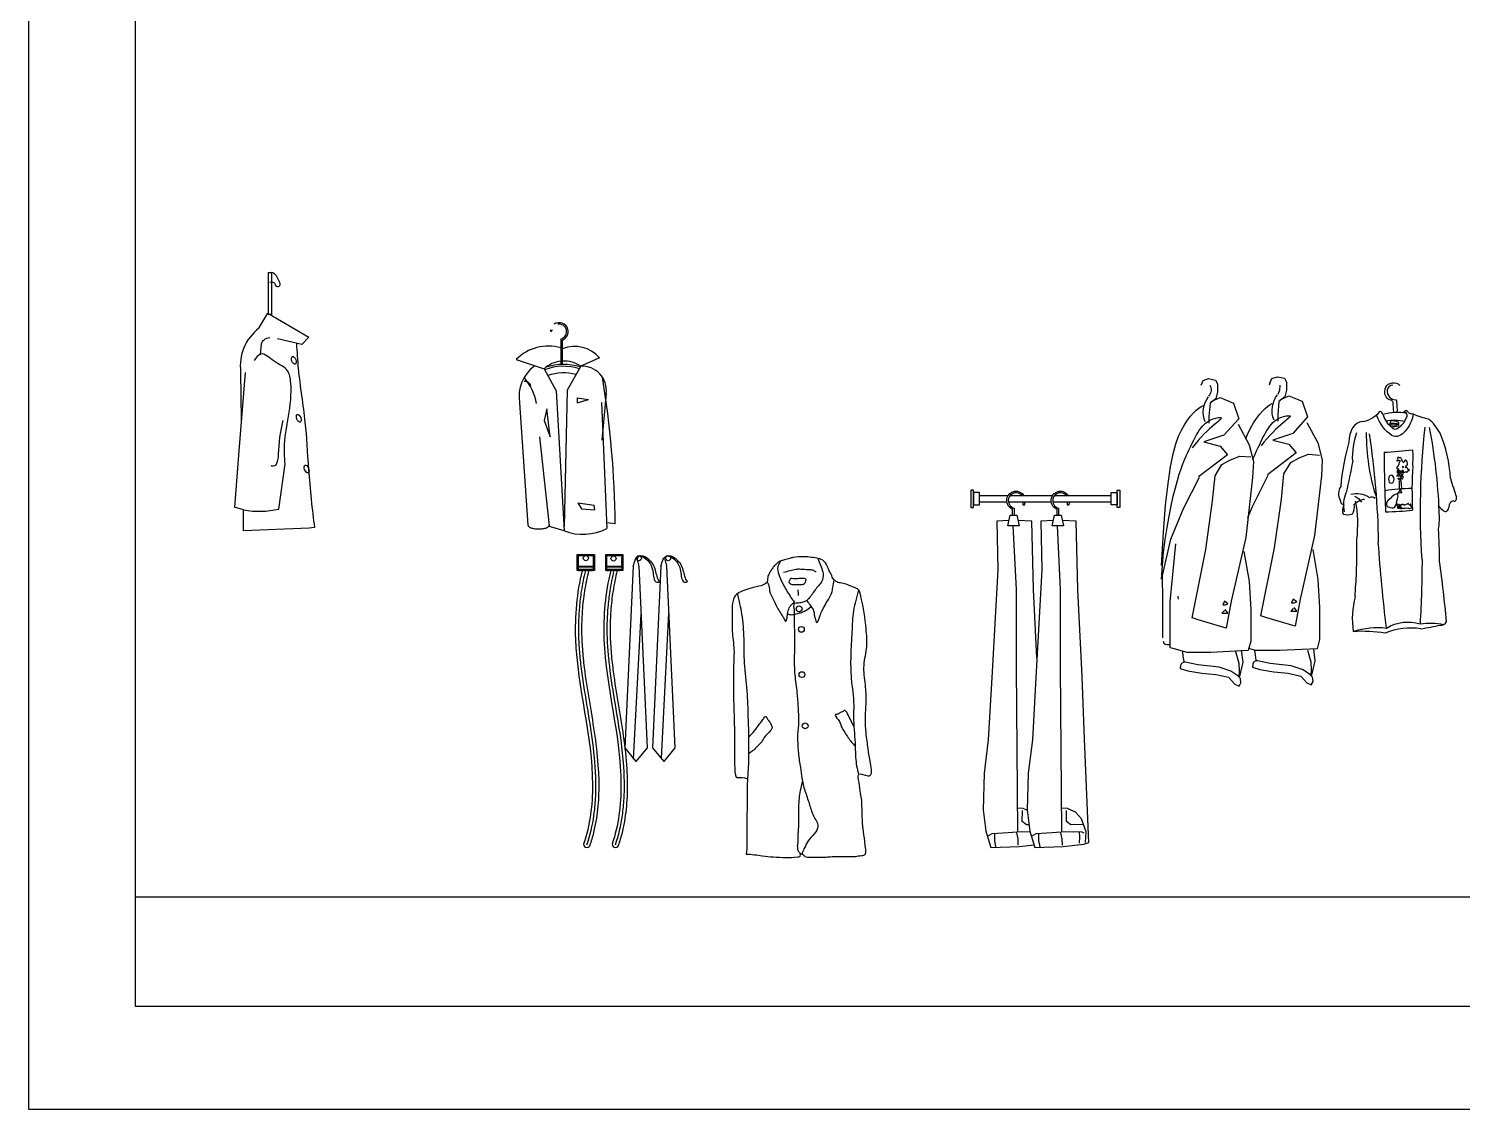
# Model space of a CAD drawing. Header units: inches. Extents: x 8.4 to 50.9, y 14.4 to 39.2.
# Drawn here: x 29.872 to 34.401, y 14.425 to 17.839 of the extents above; entities that cross this region are included whole.
import ezdxf

# ---------------------------------------------------------------- set-up
doc = ezdxf.new("R2010")
doc.units = ezdxf.units.IN
doc.header["$MEASUREMENT"] = 0
for name, color, linetype in [('02', 2, 'Continuous'), ('1', 1, 'Continuous'), ('8', 8, 'Continuous'), ('kadrbm', 4, 'Continuous')]:
    doc.layers.add(name, color=color, linetype=linetype)
pattern_1 = [(45, (-25.9784273, 40.6679422), (-0.000707106781, 0.000707106781), [])]

# ---------------------------------------------------------------- blocks, each defined once
blk = doc.blocks.new('kadrbm')
at = {"layer": 'kadrbm', "color": 4}
blk.add_lwpolyline([(0, 0), (0, 24.7972), (21, 24.7972), (21, 0), (0, 0)], close=True, dxfattribs=at)
blk.add_lwpolyline([(20.6631, 0.3257), (20.6631, 24.4603), (0.3369, 24.4603), (0.3369, 0.3257), (20.6631, 0.3257)], dxfattribs=at)

msp = doc.modelspace()

# ---------------------------------------------------------------- hatches: boundary and pattern name
at = {"layer": '8'}
h = msp.add_hatch(dxfattribs=at)
h.set_pattern_fill('_USER', color=256, scale=0.001, angle=45, style=0, pattern_type=0)
h.set_pattern_definition(pattern_1)
h.paths.add_polyline_path([(31.6592, 16.1779), (31.6045, 16.1779), (31.6045, 16.1266), (31.6592, 16.1266)])
h.paths.add_polyline_path([(31.6552, 16.1306), (31.6085, 16.1306), (31.6085, 16.1739), (31.6552, 16.1739)], flags=16)
h = msp.add_hatch(dxfattribs=at)
h.set_pattern_fill('_USER', color=256, scale=0.001, angle=45, style=0, pattern_type=0)
h.set_pattern_definition([(45, (-25.8884011, 40.6679422), (-0.000707106781, 0.000707106781), [])])
h.paths.add_polyline_path([(31.7492, 16.1779), (31.6945, 16.1779), (31.6945, 16.1266), (31.7492, 16.1266)])
h.paths.add_polyline_path([(31.7452, 16.1306), (31.6985, 16.1306), (31.6985, 16.1739), (31.7452, 16.1739)], flags=16)
h = msp.add_hatch(dxfattribs=at)
h.set_pattern_fill('_USER', color=256, scale=0.001, angle=45, style=0, pattern_type=0)
h.set_pattern_definition(pattern_1)
h.paths.add_polyline_path([(31.6552, 16.1383), (31.6552, 16.1403), (31.6085, 16.1403), (31.6085, 16.1383)])
h = msp.add_hatch(dxfattribs=at)
h.set_pattern_fill('_USER', color=256, scale=0.001, angle=45, style=0, pattern_type=0)
h.set_pattern_definition(pattern_1)
h.paths.add_polyline_path([(31.7452, 16.1383), (31.7452, 16.1403), (31.6985, 16.1403), (31.6985, 16.1383)])

# ---------------------------------------------------------------- linework, layer by layer
at = {"layer": '02'}
for p, q in [((30.599, 16.8921), (30.6272, 16.9401)), ((30.6272, 16.9401), (30.7572, 16.8639)), ((30.7346, 16.8413), (30.6583, 16.8583)), ((30.7572, 16.8639), (30.7346, 16.8413)), ((31.5532, 16.8583), (31.5532, 16.7779)), ((31.558, 16.778), (31.558, 16.8549)), ((30.6046, 16.8081), (30.607, 16.843)), ((31.4115, 16.7936), (31.5002, 16.764)), ((31.5002, 16.764), (31.5377, 16.6943)), ((31.6156, 16.7721), (31.5727, 16.697)), ((31.6747, 16.7989), (31.6156, 16.7721)), ((30.5561, 16.7527), (30.536, 16.5045)), ((30.544, 16.6032), (30.5415, 16.7539)), ((33.5753, 16.7128), (33.5819, 16.7272)), ((33.5819, 16.7272), (33.5993, 16.7332)), ((33.5993, 16.7332), (33.6212, 16.7284)), ((33.6212, 16.7284), (33.6277, 16.7164)), ((33.6277, 16.7164), (33.6277, 16.6912)), ((33.7929, 16.7187), (33.7909, 16.7128)), ((33.7929, 16.7187), (33.7994, 16.7331)), ((33.7994, 16.7331), (33.8169, 16.7391)), ((33.8169, 16.7391), (33.8387, 16.7343)), ((33.8249, 16.7106), (33.8249, 16.7128)), ((33.8387, 16.7343), (33.8453, 16.7223)), ((33.8453, 16.7223), (33.8453, 16.6971)), ((31.5377, 16.6943), (31.5639, 16.2521)), ((31.5727, 16.697), (31.5639, 16.2655)), ((31.6049, 16.6728), (31.6049, 16.6567)), ((31.6049, 16.6728), (31.6398, 16.6674)), ((31.6049, 16.6567), (31.6398, 16.6674)), ((31.6962, 16.6862), (31.6828, 16.5389)), ((33.6223, 16.6696), (33.6037, 16.6552)), ((33.6077, 16.6604), (33.6353, 16.6733)), ((33.6277, 16.6912), (33.6223, 16.6696)), ((33.6353, 16.6733), (33.6777, 16.6558)), ((33.8189, 16.6841), (33.8237, 16.6973)), ((33.8398, 16.6755), (33.8213, 16.6611)), ((33.8237, 16.6973), (33.8249, 16.7106)), ((33.8252, 16.6663), (33.8529, 16.6792)), ((33.8453, 16.6971), (33.8398, 16.6755)), ((33.8529, 16.6792), (33.8952, 16.6617)), ((31.4223, 16.6567), (31.4486, 16.2697)), ((31.5082, 16.6379), (31.5002, 16.6003)), ((31.519, 16.5494), (31.5082, 16.6379)), ((31.6812, 16.6576), (31.6982, 16.2601)), ((33.6037, 16.6552), (33.6004, 16.6132)), ((33.6777, 16.6558), (33.6942, 16.6063)), ((33.7598, 16.62), (33.769, 16.6305)), ((33.769, 16.6305), (33.7779, 16.6391)), ((33.7779, 16.6391), (33.7861, 16.6459)), ((33.7861, 16.6459), (33.7936, 16.6511)), ((33.7936, 16.6511), (33.8001, 16.6546)), ((33.8213, 16.6611), (33.818, 16.6191)), ((33.8952, 16.6617), (33.9117, 16.6122)), ((31.5002, 16.6003), (31.519, 16.5494)), ((33.6004, 16.6132), (33.6004, 16.5928)), ((33.6942, 16.6063), (33.6475, 16.5541)), ((33.6921, 16.589), (33.727, 16.524)), ((33.722, 16.5571), (33.7312, 16.5764)), ((33.7312, 16.5764), (33.7407, 16.5931)), ((33.7407, 16.5931), (33.7503, 16.6076)), ((33.7503, 16.6076), (33.7598, 16.62)), ((33.7835, 16.5696), (33.7881, 16.5768)), ((33.7881, 16.5768), (33.7927, 16.5833)), ((33.7927, 16.5833), (33.7975, 16.589)), ((33.7975, 16.589), (33.8022, 16.594)), ((33.8022, 16.594), (33.807, 16.5983)), ((33.807, 16.5983), (33.8118, 16.602)), ((33.8194, 16.5799), (33.8109, 16.5719)), ((33.8118, 16.602), (33.8166, 16.6051)), ((33.8166, 16.6051), (33.8214, 16.6077)), ((33.818, 16.6191), (33.818, 16.5987)), ((33.8273, 16.587), (33.8194, 16.5799)), ((33.8214, 16.6077), (33.8261, 16.6099)), ((33.8261, 16.6099), (33.8308, 16.6117)), ((33.8344, 16.5931), (33.8273, 16.587)), ((33.8308, 16.6117), (33.8354, 16.6132)), ((33.8405, 16.5983), (33.8344, 16.5931)), ((33.8354, 16.6132), (33.8398, 16.6143)), ((33.8398, 16.6143), (33.8439, 16.6152)), ((33.8456, 16.6027), (33.8405, 16.5983)), ((33.8439, 16.6152), (33.8476, 16.6158)), ((33.8498, 16.6062), (33.8456, 16.6027)), ((33.8476, 16.6158), (33.8509, 16.616)), ((33.853, 16.6091), (33.8498, 16.6062)), ((33.8509, 16.616), (33.8536, 16.616)), ((33.8554, 16.6113), (33.853, 16.6091)), ((33.8536, 16.616), (33.8556, 16.6157)), ((33.8567, 16.613), (33.8554, 16.6113)), ((33.8556, 16.6157), (33.8568, 16.6151)), ((33.8572, 16.6142), (33.8567, 16.613)), ((33.8568, 16.6151), (33.8572, 16.6142)), ((33.9117, 16.6122), (33.8651, 16.56)), ((33.9097, 16.5949), (33.9446, 16.5299)), ((31.5172, 16.2686), (31.4867, 16.5494)), ((33.6475, 16.5541), (33.5845, 16.5329)), ((33.5845, 16.5329), (33.6352, 16.5198)), ((33.7168, 16.543), (33.722, 16.5571)), ((33.7605, 16.5255), (33.7652, 16.5351)), ((33.7739, 16.5321), (33.7647, 16.5204)), ((33.7652, 16.5351), (33.7698, 16.5445)), ((33.7698, 16.5445), (33.7744, 16.5534)), ((33.7832, 16.5432), (33.7739, 16.5321)), ((33.7744, 16.5534), (33.7789, 16.5618)), ((33.7789, 16.5618), (33.7835, 16.5696)), ((33.7926, 16.5535), (33.7832, 16.5432)), ((33.8019, 16.5631), (33.7926, 16.5535)), ((33.8109, 16.5719), (33.8019, 16.5631)), ((33.8651, 16.56), (33.802, 16.5388)), ((33.802, 16.5388), (33.8527, 16.5257)), ((30.536, 16.5045), (30.5222, 16.3273)), ((33.6584, 16.4923), (33.5672, 16.4229)), ((33.6352, 16.5198), (33.6584, 16.4923)), ((33.6679, 16.4767), (33.6975, 16.4885)), ((33.6975, 16.4885), (33.7324, 16.4856)), ((33.727, 16.524), (33.7405, 16.4708)), ((33.7408, 16.4828), (33.7459, 16.4946)), ((33.7459, 16.4946), (33.7509, 16.5054)), ((33.7509, 16.5054), (33.7557, 16.5156)), ((33.7557, 16.5156), (33.7605, 16.5255)), ((33.8759, 16.4982), (33.7847, 16.4288)), ((33.8527, 16.5257), (33.8759, 16.4982)), ((33.8855, 16.4826), (33.915, 16.4944)), ((33.915, 16.4944), (33.9499, 16.4915)), ((33.9446, 16.5299), (33.958, 16.4767)), ((30.6618, 16.321), (30.6819, 16.4641)), ((33.6196, 16.4265), (33.6411, 16.4619)), ((33.6411, 16.4619), (33.6679, 16.4767)), ((33.7405, 16.4708), (33.7378, 16.4206)), ((33.7387, 16.4777), (33.7408, 16.4828)), ((33.8371, 16.4324), (33.8586, 16.4678)), ((33.8586, 16.4678), (33.8855, 16.4826)), ((33.958, 16.4767), (33.9553, 16.4265)), ((33.5202, 16.3231), (33.5703, 16.4218)), ((33.6115, 16.3467), (33.6196, 16.4265)), ((33.7378, 16.4206), (33.7163, 16.2315)), ((33.7378, 16.329), (33.7878, 16.4277)), ((33.8291, 16.3526), (33.8371, 16.4324)), ((33.9553, 16.4265), (33.9338, 16.2374)), ((33.8076, 16.199), (33.8291, 16.3526)), ((30.5508, 16.3186), (30.5222, 16.3273)), ((30.5508, 16.2521), (30.5508, 16.3186)), ((31.6069, 16.3412), (31.6177, 16.3218)), ((31.6069, 16.3412), (31.6579, 16.3331)), ((31.6177, 16.3218), (31.6606, 16.3191)), ((31.6606, 16.3191), (31.6579, 16.3331)), ((33.4799, 16.2256), (33.5202, 16.3231)), ((33.5901, 16.1931), (33.6115, 16.3467)), ((33.7234, 16.2943), (33.7378, 16.329)), ((30.7581, 16.2605), (30.5508, 16.2521)), ((30.7748, 16.2629), (30.7581, 16.2605)), ((31.5639, 16.2521), (31.5131, 16.2671)), ((31.7248, 16.2742), (31.6982, 16.2779)), ((33.453, 16.1108), (33.4799, 16.2256)), ((33.7163, 16.2315), (33.6706, 16.0306)), ((33.9338, 16.2374), (33.8882, 16.0365)), ((31.6045, 16.1779), (31.6592, 16.1779)), ((31.6045, 16.1266), (31.6045, 16.1779)), ((31.6085, 16.1739), (31.6552, 16.1739)), ((31.6085, 16.1306), (31.6085, 16.1739)), ((31.6552, 16.1739), (31.6552, 16.1306)), ((31.6592, 16.1779), (31.6592, 16.1266)), ((31.6945, 16.1779), (31.7492, 16.1779)), ((31.6945, 16.1266), (31.6945, 16.1779)), ((31.6985, 16.1739), (31.7452, 16.1739)), ((31.6985, 16.1306), (31.6985, 16.1739)), ((31.7452, 16.1739), (31.7452, 16.1306)), ((31.7492, 16.1779), (31.7492, 16.1266)), ((33.4773, 16.0277), (33.4961, 16.2108)), ((33.5471, 15.9774), (33.5901, 16.1931)), ((33.7109, 16.1872), (33.727, 16.0927)), ((33.7646, 15.9833), (33.8076, 16.199)), ((33.9285, 16.1931), (33.9446, 16.0986)), ((31.6592, 16.1266), (31.6045, 16.1266)), ((31.6085, 16.1403), (31.6552, 16.1403)), ((31.6085, 16.1383), (31.6552, 16.1383)), ((31.6552, 16.1306), (31.6085, 16.1306)), ((31.7492, 16.1266), (31.6945, 16.1266)), ((31.6985, 16.1403), (31.7452, 16.1403)), ((31.6985, 16.1383), (31.7452, 16.1383)), ((31.7452, 16.1306), (31.6985, 16.1306)), ((31.7814, 16.1402), (31.7549, 15.5673)), ((31.7991, 16.1402), (31.8256, 15.5673)), ((31.8691, 16.1402), (31.8426, 15.5673)), ((31.8867, 16.1402), (31.9132, 15.5673)), ((33.4546, 16.0324), (33.453, 16.1108)), ((33.727, 16.0927), (33.7324, 16.004)), ((33.9446, 16.0986), (33.9499, 16.0099)), ((33.4547, 15.914), (33.4546, 16.0324)), ((33.502, 16.0455), (33.5028, 16.0368)), ((33.8667, 16.0365), (33.8613, 16.0247)), ((33.8774, 16.0277), (33.8667, 16.0365)), ((33.8882, 16.0365), (33.8721, 15.9509)), ((31.8061, 15.9886), (31.7818, 15.5306)), ((31.8935, 15.9927), (31.8693, 15.5347)), ((33.4773, 15.8829), (33.4773, 16.0277)), ((33.6491, 16.0011), (33.6411, 15.9922)), ((33.6411, 15.9922), (33.6599, 15.9922)), ((33.6491, 16.0306), (33.6438, 16.0188)), ((33.6438, 16.0188), (33.6518, 16.0188)), ((33.6599, 16.0218), (33.6491, 16.0306)), ((33.6518, 16.0188), (33.6599, 16.0218)), ((33.6599, 15.9922), (33.6518, 16.004)), ((33.6706, 16.0306), (33.6545, 15.9449)), ((33.7324, 16.004), (33.7324, 15.9036)), ((33.8667, 16.007), (33.8586, 15.9981)), ((33.8586, 15.9981), (33.8774, 15.9981)), ((33.8613, 16.0247), (33.8694, 16.0247)), ((33.8694, 16.0247), (33.8774, 16.0277)), ((33.8774, 15.9981), (33.8694, 16.0099)), ((33.9499, 16.0099), (33.9499, 15.9095)), ((33.5659, 15.9715), (33.5471, 15.9774)), ((33.6545, 15.9449), (33.5659, 15.9715)), ((33.7834, 15.9774), (33.7646, 15.9833)), ((33.8721, 15.9509), (33.7834, 15.9774)), ((33.4557, 15.9035), (33.4577, 15.8972)), ((33.4577, 15.8972), (33.4619, 15.8945)), ((33.7324, 15.9036), (33.7243, 15.874)), ((33.9499, 15.9095), (33.9419, 15.8799)), ((33.4619, 15.8945), (33.4677, 15.8933)), ((33.4677, 15.8933), (33.477, 15.8933)), ((33.4907, 15.8799), (33.4773, 15.8829)), ((33.531, 15.8681), (33.4907, 15.8799)), ((33.5163, 15.8704), (33.5182, 15.856)), ((33.5182, 15.856), (33.521, 15.8397)), ((33.6062, 15.8681), (33.531, 15.8681)), ((33.7243, 15.874), (33.6062, 15.8681)), ((33.6837, 15.8714), (33.6949, 15.8346)), ((33.7023, 15.8755), (33.7069, 15.8376)), ((33.7485, 15.874), (33.7261, 15.8806)), ((33.7441, 15.8745), (33.746, 15.8601)), ((33.746, 15.8601), (33.7488, 15.8438)), ((33.8237, 15.874), (33.7485, 15.874)), ((33.9419, 15.8799), (33.8237, 15.874)), ((33.9115, 15.8755), (33.9226, 15.8387)), ((33.9301, 15.8796), (33.9347, 15.8417)), ((33.5108, 15.8274), (33.5098, 15.8172)), ((33.5098, 15.8172), (33.5331, 15.81)), ((33.5136, 15.8335), (33.5108, 15.8274)), ((33.521, 15.8376), (33.5136, 15.8335)), ((33.5256, 15.8376), (33.521, 15.8376)), ((33.5656, 15.8295), (33.5256, 15.8376)), ((33.5331, 15.81), (33.5777, 15.8029)), ((33.6326, 15.8213), (33.5656, 15.8295)), ((33.6698, 15.809), (33.6326, 15.8213)), ((33.6911, 15.7947), (33.6698, 15.809)), ((33.6949, 15.8346), (33.6958, 15.808)), ((33.6958, 15.808), (33.6949, 15.7926)), ((33.7069, 15.8376), (33.6967, 15.7926)), ((33.7386, 15.8315), (33.7376, 15.8213)), ((33.7376, 15.8213), (33.7609, 15.8141)), ((33.7413, 15.8376), (33.7386, 15.8315)), ((33.7488, 15.8417), (33.7413, 15.8376)), ((33.7534, 15.8417), (33.7488, 15.8417)), ((33.7934, 15.8335), (33.7534, 15.8417)), ((33.7609, 15.8141), (33.8055, 15.807)), ((33.8603, 15.8254), (33.7934, 15.8335)), ((33.8055, 15.807), (33.8501, 15.8029)), ((33.8975, 15.8131), (33.8603, 15.8254)), ((33.9189, 15.7988), (33.8975, 15.8131)), ((33.9226, 15.8387), (33.9236, 15.8121)), ((33.9236, 15.8121), (33.9226, 15.7967)), ((33.9347, 15.8417), (33.9245, 15.7967)), ((33.5777, 15.8029), (33.6223, 15.7988)), ((33.6223, 15.7988), (33.6623, 15.7896)), ((33.6623, 15.7896), (33.6818, 15.7681)), ((33.6818, 15.7681), (33.6958, 15.762)), ((33.6995, 15.7855), (33.6911, 15.7947)), ((33.6958, 15.762), (33.7014, 15.7722)), ((33.7014, 15.7722), (33.6995, 15.7855)), ((33.8501, 15.8029), (33.8901, 15.7937)), ((33.8901, 15.7937), (33.9096, 15.7722)), ((33.9096, 15.7722), (33.9236, 15.766)), ((33.9273, 15.7896), (33.9189, 15.7988)), ((33.9236, 15.766), (33.9291, 15.7763)), ((33.9291, 15.7763), (33.9273, 15.7896)), ((31.7549, 15.5673), (31.7903, 15.5241)), ((31.8256, 15.5673), (31.7903, 15.5241)), ((31.8426, 15.5673), (31.8779, 15.5241)), ((31.9132, 15.5673), (31.8779, 15.5241))]:
    msp.add_line(p, q, dxfattribs=at)
for points in [[(30.6293, 17.0679), (30.6393, 17.0679), (30.6393, 16.9352), (30.6293, 16.9352)], [(32.8564, 16.3265), (32.8564, 16.3805), (32.8484, 16.3805), (32.8484, 16.3265)], [(32.8758, 16.3341), (32.8758, 16.3729), (32.8564, 16.3729), (32.8564, 16.3341)], [(33.2909, 16.3341), (33.2909, 16.3729), (33.3104, 16.3729), (33.3104, 16.3341)], [(33.3104, 16.3265), (33.3104, 16.3805), (33.3184, 16.3805), (33.3184, 16.3265)], [(32.9827, 16.302), (32.9935, 16.3019), (33.0007, 16.2686), (32.9827, 16.2686), (32.965, 16.2686), (32.9719, 16.3019)], [(33.123, 16.302), (33.1337, 16.3019), (33.141, 16.2686), (33.123, 16.2686), (33.1053, 16.2686), (33.1122, 16.3019)]]:
    msp.add_lwpolyline(points, close=True, dxfattribs=at)
for points in [[(34.1851, 16.6263, -0.041018), (34.1818, 16.6592, 0.183289), (34.1754, 16.6649, -0.403176), (34.1557, 16.6935, -0.242715), (34.1668, 16.7153, -0.212599), (34.1922, 16.7189, -0.114786), (34.2029, 16.7128, -0.114786)], [(34.1814, 16.7128, 0.366846), (34.1629, 16.6971, 0.226972), (34.1711, 16.6749, 0.18803), (34.1901, 16.6657, -0.291411), (34.1926, 16.6589, -0.054589), (34.1942, 16.6269)], [(32.98, 16.302), (32.98, 16.3201, -0.375799), (32.9622, 16.3555, -0.662316), (33.0158, 16.3634)], [(33.0097, 16.3634, 0.616313), (32.9671, 16.3542, 0.413702), (32.985, 16.3237), (32.985, 16.302)], [(33.1203, 16.302), (33.1203, 16.3201, -0.375799), (33.1025, 16.3555, -0.662316), (33.1561, 16.3634)], [(33.15, 16.3634, 0.616313), (33.1074, 16.3542, 0.413702), (33.1253, 16.3237), (33.1253, 16.302)], [(33.0175, 16.3434, -0.068798), (33.0179, 16.3354, -1.055238), (33.0129, 16.3358, 0.07858), (33.0124, 16.3434)], [(33.1577, 16.3434, -0.068798), (33.1581, 16.3354, -1.055238), (33.1532, 16.3358, 0.07858), (33.1526, 16.3434)]]:
    msp.add_lwpolyline(points, format="xyb", dxfattribs=at)
for points in [[(33.4504, 16.1429), (33.4567, 16.2479), (33.4635, 16.3332), (33.4709, 16.4013), (33.4787, 16.4546), (33.4869, 16.4957), (33.4955, 16.5271), (33.5044, 16.5512), (33.5137, 16.5705), (33.5232, 16.5872), (33.5327, 16.6017), (33.5422, 16.6141), (33.5515, 16.6246), (33.5603, 16.6332), (33.5686, 16.64), (33.576, 16.6451), (33.5826, 16.6487)], [(33.4505, 16.0994), (33.4532, 16.1429), (33.4572, 16.1849), (33.4622, 16.225), (33.4679, 16.2629), (33.4742, 16.2985), (33.4808, 16.3314), (33.4876, 16.3613), (33.4942, 16.3879), (33.5005, 16.4111), (33.5066, 16.4312), (33.5124, 16.4486), (33.5179, 16.4637), (33.5232, 16.4769), (33.5284, 16.4887), (33.5333, 16.4995), (33.5382, 16.5097), (33.5429, 16.5196), (33.5476, 16.5292), (33.5522, 16.5385), (33.5568, 16.5474), (33.5614, 16.5559), (33.5659, 16.5637), (33.5705, 16.5709), (33.5752, 16.5774), (33.5799, 16.5831), (33.5847, 16.5881), (33.5895, 16.5924), (33.5943, 16.596), (33.5991, 16.5992), (33.6039, 16.6018), (33.6086, 16.604), (33.6133, 16.6058), (33.6178, 16.6073), (33.6222, 16.6084), (33.6264, 16.6093), (33.6301, 16.6099), (33.6334, 16.6101), (33.636, 16.6101), (33.6381, 16.6098), (33.6393, 16.6092), (33.6397, 16.6083), (33.6392, 16.6071), (33.6378, 16.6054), (33.6355, 16.6032), (33.6323, 16.6003), (33.6281, 16.5968), (33.6229, 16.5924), (33.6168, 16.5872), (33.6098, 16.5811), (33.6019, 16.574), (33.5933, 16.566), (33.5844, 16.5572), (33.5751, 16.5476), (33.5657, 16.5373), (33.5563, 16.5262), (33.5472, 16.5145)], [(32.8758, 16.3635), (32.9657, 16.3635)], [(32.9718, 16.3635), (33.1059, 16.3635)], [(33.112, 16.3635), (33.2909, 16.3635)], [(32.8758, 16.3435), (32.9616, 16.3435)], [(32.9667, 16.3435), (33.1019, 16.3435)], [(33.107, 16.3435), (33.2909, 16.3435)], [(32.9683, 16.2847), (32.9302, 16.2827), (32.9329, 16.1289), (32.914, 15.789), (32.9032, 15.592), (32.8897, 15.4868), (32.887, 15.3708), (32.8951, 15.3033), (32.9113, 15.2521)], [(32.9964, 15.3016), (32.9923, 15.8213), (32.9923, 16.0669), (32.9822, 16.2686)], [(33.0569, 15.8511), (33.0463, 16.0669), (33.0409, 16.2827), (32.9972, 16.2847)], [(33.1086, 16.2847), (33.0696, 16.2827), (33.0723, 16.1289), (33.0534, 15.789), (33.0426, 15.592), (33.0291, 15.4868), (33.0264, 15.3708), (33.0345, 15.3033), (33.0507, 15.2521)], [(33.0507, 15.2521), (33.1398, 15.2548), (33.2047, 15.2628), (33.2209, 15.2682), (33.2074, 15.5947), (33.1993, 15.7917), (33.1858, 16.0669), (33.1804, 16.2827), (33.1375, 16.2846)], [(33.1358, 15.3016), (33.1317, 15.8213), (33.1317, 16.0669), (33.1217, 16.2686)], [(33.0266, 15.3691), (33.0138, 15.3751), (32.9958, 15.3762)], [(33.0321, 15.3238), (33.0241, 15.3236), (33.0106, 15.3345), (33.0112, 15.3686)], [(33.2106, 15.2675), (33.2119, 15.301), (33.1977, 15.3422), (33.1784, 15.3635), (33.1532, 15.3751), (33.1352, 15.3762)], [(33.2016, 15.3248), (33.1635, 15.3236), (33.15, 15.3345), (33.1506, 15.3686)], [(32.9004, 15.2875), (32.9152, 15.2965), (32.9655, 15.2997), (33.0073, 15.3023), (33.0344, 15.3017), (33.035, 15.3017)], [(32.9223, 15.2937), (32.9228, 15.2737), (32.926, 15.2544)], [(32.9977, 15.2592), (32.9972, 15.2797), (32.9929, 15.298)], [(33.0398, 15.2875), (33.0546, 15.2965), (33.1049, 15.2997), (33.1468, 15.3023), (33.1738, 15.3017), (33.188, 15.3023), (33.199, 15.3017), (33.2054, 15.2984)], [(33.0617, 15.2937), (33.0622, 15.2737), (33.0655, 15.2544)], [(33.1371, 15.2592), (33.1366, 15.2797), (33.1323, 15.298)], [(33.1916, 15.2662), (33.1926, 15.2861), (33.191, 15.3001)], [(32.9113, 15.2521), (33.0004, 15.2548), (33.048, 15.2607)]]:
    msp.add_lwpolyline(points, dxfattribs=at)
for centre, radius in [((31.6318, 16.1659), 0.008), ((31.7192, 16.1648), 0.008), ((31.7996, 16.1659), 0.008), ((31.8916, 16.1659), 0.008), ((32.3056, 16.0058), 0.00918), ((32.3128, 15.9411), 0.00918), ((32.3145, 15.798), 0.00918), ((32.3247, 15.6362), 0.00918)]:
    msp.add_circle(centre, radius, dxfattribs=at)
for centre, radius, start, end in [((31.5477, 16.8817), 0.0282, 14.5177, 125.2933), ((31.5477, 16.8817), 0.0234, 14.5177, 100.4777), ((30.6909, 16.7728), 0.1507, 127.6163, 187.2149), ((31.5477, 16.8817), 0.0282, 169.6958, 171.8366), ((31.5221, 16.8853), 0.0024, 168.7575, 354.9157), ((31.5477, 16.8817), 0.0234, 167.5551, 171.8366), ((31.5471, 16.8816), 0.024, 284.6177, 14.5177), ((31.5471, 16.8816), 0.0288, 292.1331, 14.5177), ((31.5136, 16.6917), 0.1442, 74.0497, 135.0361), ((31.5965, 16.7312), 0.1035, 40.9075, 111.8466), ((31.5419, 16.6761), 0.1212, 126.1914, 189.2194), ((31.5629, 16.6963), 0.0923, 96.0357, 132.8133), ((31.5615, 16.6018), 0.1702, 72.9643, 110.5538), ((31.5615, 16.6018), 0.1762, 72.5242, 108.2845), ((31.5629, 16.6963), 0.0923, 55.1634, 93.0469), ((31.6204, 16.6959), 0.0764, 352.7235, 93.6191), ((31.4381, 16.7035), 0.021, 13.0228, 93.6445), ((31.3128, 16.627), 0.1654, 9.4051, 41.4379), ((31.5615, 16.6018), 0.1492, 74.7918, 109.4533), ((28.5925, 16.234), 3.1326, 0.7353, 9.2524), ((30.6005, 16.5904), 0.2764, 259.6498, 282.8329), ((31.4541, 16.2716), 0.00584, 199.3898, 227.1328), ((31.4678, 16.2864), 0.026, 227.1328, 248.9698), ((31.477, 16.3104), 0.0518, 248.9698, 260.9515), ((31.4831, 16.3488), 0.0906, 260.9515, 270), ((31.4831, 16.3488), 0.0906, 270, 279.0485), ((31.4892, 16.3104), 0.0518, 279.0485, 291.0302), ((31.4985, 16.2864), 0.026, 291.0302, 312.8672), ((31.5122, 16.2716), 0.00584, 312.8672, 328.9577), ((31.6222, 16.4042), 0.1629, 249.0469, 297.8159), ((31.8579, 16.1144), 0.0241, 258.7522, 286.7927), ((31.9455, 16.1144), 0.0241, 258.7522, 286.7927), ((31.6354, 15.2626), 0.0105, 180, 0), ((31.7254, 15.2626), 0.0105, 180, 0)]:
    msp.add_arc(centre, radius, start, end, dxfattribs=at)
for centre in [(30.7095, 16.7907), (30.725, 16.6076), (30.7497, 16.4479)]:
    msp.add_ellipse(centre, major_axis=(-0.0047, 0.0121), ratio=0.507601, dxfattribs=at)
at = {"layer": '02', "extrusion": (0, 0, -1)}
for centre, major_axis, ratio, start_param, end_param in [((33.5831, 16.6975), (0, 0.0264), 0.909091, 0.949628, 2.398127), ((33.6479, 16.627), (0, 0.0722), 0.909091, 4.274758, 5.450762), ((33.8654, 16.6329), (0, 0.0722), 0.909091, 4.274758, 5.450762), ((34.1931, 16.3329), (0, 0.2945), 0.7, 6.072368, 6.4368), ((34.1871, 16.6383), (0, 0.0849), 0.7, 1.764307, 2.562687), ((34.2181, 16.6838), (0, 0.142), 0.7, 3.557896, 4.234503), ((34.187, 16.3382), (0, 0.2638), 0.7, 6.132655, 6.454806), ((34.199, 16.5922), (0, 0.0345), 0.7, 4.565126, 4.720224), ((34.1726, 16.1895), (0, 0.403), 0.7, 0.007928, 0.0789), ((34.1695, 15.316), (0, 1.2712), 0.7, 0.006323, 0.028655), ((34.1866, 16.5885), (0, 0.0121), 0.7, 1.339492, 1.720993), ((35.4476, 16.3145), (0, 1.6844), 0.7, 4.62182, 4.870557), ((34.1808, 16.4814), (0, 0.181), 0.7, 4.660764, 5.179352), ((34.4455, 16.5637), (0, 0.4961), 0.7, 4.294442, 4.710892), ((32.7772, 16.0804), (0.1174, 1.9213), 0.704442, 1.2766, 1.45759), ((34.1915, 16.607), (0, 0.0565), 0.7, 2.35157, 3.491934), ((29.5876, 18.2727), (0, 6.6302), 0.7, 1.845823, 1.861338), ((34.0778, 16.3343), (0, 0.0735), 0.7, 4.414984, 5.271671), ((34.0794, 16.3086), (-0.0524, 0.0447), 0.820044, 0.461245, 1.420821), ((34.0454, 16.2901), (0, 0.0744), 0.7, 0.288252, 0.791831), ((34.1151, 16.3354), (0, 0.0247), 0.7, -0.436669, 0.649959), ((34.2561, 14.8839), (0, 1.5031), 0.7, 6.187525, 6.269435), ((36.819, 16.5994), (0, 3.8531), 0.7, 4.541805, 4.61253), ((32.5428, 16.1675), (0, 2.4722), 0.7, 1.572973, 1.655546), ((34.1329, 15.4553), (0, 0.4916), 0.7, 6.057257, 6.364703), ((34.2286, 15.7077), (0, 0.2565), 0.7, 5.896813, 6.499449), ((34.3007, 15.4794), (0, 0.4812), 0.7, 6.18327, 6.407547)]:
    msp.add_ellipse(centre, major_axis=major_axis, ratio=ratio, start_param=start_param, end_param=end_param, dxfattribs=at)
at = {"layer": '02'}
for centre, major_axis, ratio, start_param, end_param in [((34.0764, 16.7469), (0, 0.1494), 0.7, 3.218349, 3.811708), ((34.1381, 16.6106), (0, 0.0197), 0.7, -1.137476, -0.235948), ((34.2222, 16.6186), (0, 0.0131), 0.7, -0.150279, 1.012271), ((34.2211, 16.6206), (0, 0.00596), 0.7, -0.857504, 0.752557), ((34.2241, 16.6224), (0, 0.00916), 0.7, -1.108376, 0.094906), ((34.2187, 16.6171), (0, 0.0109), 0.7, 4.032987, 5.463251), ((34.2427, 16.6601), (0, 0.0383), 0.7, 2.641532, 3.240641), ((34.3268, 16.969), (0, 0.366), 0.7, 2.818333, 3.012962), ((34.0876, 16.5329), (0, 0.0652), 0.7, 0.070421, 1.575434), ((34.1968, 16.6462), (0, 0.0713), 0.7, 1.96308, 2.722771), ((34.1981, 16.5843), (0, 0.038), 0.7, 1.194495, 1.561986), ((34.182, 16.5337), (0, 0.0658), 0.7, -0.391642, 0.188973), ((34.1682, 16.9302), (0, 0.3493), 0.7, 3.175648, 3.266286), ((34.1883, 16.5968), (0, 0.0231), 0.7, 2.319088, 3.762447), ((34.1804, 16.6465), (0, 0.0729), 0.7, 3.488627, 4.191034), ((34.1942, 16.59), (0, 0.00895), 0.7, 3.912852, 5.240642), ((34.2219, 16.4333), (0, 0.201), 0.7, -0.88658, -0.537287), ((33.4498, 16.2445), (0, 1.2559), 0.7, -1.515522, -1.301623), ((34.4174, 16.3175), (0, 0.5778), 0.7, 1.189194, 1.44069), ((34.1277, 16.3869), (0, 0.3382), 0.7, -1.479048, -1.032052), ((33.8248, 25.1308), (0, 8.6432), 0.7, 3.195933, 3.210983), ((36.5817, 16.5319), (0, 3.4692), 0.7, 1.57987, 1.634122), ((34.0576, 16.486), (0, 0.2677), 0.7, 4.604278, 4.796384), ((34.1962, 16.451), (0, 0.00369), 0.7, 0.812861, 3.595048), ((34.1919, 16.4785), (0, 0.00646), 0.7, 3.577516, 5.149169), ((34.2019, 16.4259), (0, 0.0482), 0.7, -0.099607, 0.242488), ((34.198, 16.4389), (0, 0.00536), 0.7, 0.992508, 2.564423), ((34.1839, 16.4787), (0, 0.0292), 0.7, 3.678948, 4.079015), ((34.1965, 16.4393), (0, 0.00347), 0.7, -1.371378, 0.741477), ((34.199, 16.4802), (0, 0.00438), 0.7, -1.13211, 1.321851), ((34.1959, 16.4408), (0, 0.00724), 0.7, -1.420928, -0.291634), ((34.1986, 16.4357), (0, 0.00429), 0.7, 4.68116, 6.161716), ((34.209, 16.4626), (0, 0.0124), 0.7, 0.442864, 1.673217), ((34.2026, 16.4383), (0, 0.00426), 0.7, 4.620552, 6.88312), ((34.2044, 16.4799), (0, 0.0043), 0.7, -1.251439, 1.052272), ((34.2451, 16.5087), (0, 0.0607), 0.7, 2.039378, 2.263006), ((34.2116, 16.4394), (0, 0.00403), 0.7, -0.734483, 1.114142), ((34.2122, 16.4414), (0, 0.00446), 0.7, 1.633094, 2.987905), ((34.2104, 16.4541), (0, 0.00302), 0.7, 3.873031, 5.551747), ((34.2142, 16.467), (0, 0.0111), 0.7, 2.83652, 3.212647), ((34.2137, 16.4448), (0, 0.00756), 0.7, -0.200918, 0.371782), ((34.2142, 16.4728), (0, 0.00387), 0.7, 2.405992, 4.142072), ((34.223, 16.4397), (0, 0.0137), 0.7, 1.374968, 1.623888), ((34.2136, 16.454), (0, 0.00243), 0.7, 3.895285, 5.596192), ((34.2169, 16.4746), (0, 0.00387), 0.7, 3.004541, 4.935488), ((34.2203, 16.4656), (0, 0.0099), 0.7, -1.48405, 0.109548), ((34.2228, 16.4544), (0, 0.00317), 0.7, 0.229878, 3.03666), ((34.2225, 16.4645), (0, 0.00702), 0.7, 3.098933, 4.996921), ((34.2244, 16.4476), (0, 0.00447), 0.7, -1.098941, 0.637142), ((34.2234, 16.4485), (0, 0.0114), 0.7, 3.244457, 4.17141), ((34.2298, 16.4501), (0, 0.00374), 0.7, 1.702444, 3.405527), ((34.2313, 16.4444), (0, 0.0024), 0.7, 2.43071, 6.79456), ((34.8487, 16.3833), (0, 0.8672), 0.7, 1.48567, 1.647066), ((34.1974, 16.4224), (0, 0.00658), 0.7, 0.175224, 1.21341), ((34.199, 16.2593), (0, 0.1657), 0.7, -0.071744, 0.051223), ((34.2, 16.422), (0, 0.0137), 0.7, -0.549618, 0.428237), ((34.1994, 16.4281), (0, 0.00403), 0.7, -0.378251, 1.365419), ((34.1989, 16.4155), (0, 0.00269), 0.7, -0.327538, 1.556056), ((34.2081, 16.3679), (0, 0.0502), 0.7, -0.044676, 0.320546), ((34.1996, 16.4152), (0, 0.00285), 0.7, 4.610947, 6.316545), ((34.2039, 16.4339), (0, 0.00535), 0.7, 1.963901, 3.392674), ((34.2047, 16.4107), (0, 0.00615), 0.7, 0.82374, 2.413101), ((34.2007, 16.4298), (0, 0.00593), 0.7, 4.527566, 6.074009), ((34.0582, 16.3963), (0, 0.2054), 0.7, 4.65987, 4.760434), ((34.2046, 16.436), (0, 0.0024), 0.7, -0.606955, 3.38854), ((34.2073, 16.4175), (0, 0.00356), 0.7, 0.644492, 2.152429), ((34.2069, 16.436), (0, 0.00228), 0.7, 0.792572, 3.121383), ((34.3127, 16.454), (0, 0.1582), 0.7, 1.816226, 1.896065), ((34.2068, 16.4371), (0, 0.00158), 0.7, -1.098203, 1.264342), ((34.2125, 16.4288), (0, 0.0128), 0.7, 2.290436, 2.893806), ((34.2089, 16.4216), (0, 0.0037), 0.7, 0.648924, 3.446302), ((34.2051, 16.4368), (0, 0.00402), 0.7, 3.828581, 4.969891), ((34.2136, 16.4235), (0, 0.00957), 0.7, 0.683685, 1.611558), ((34.2099, 16.4229), (0, 0.00421), 0.7, -0.47155, 1.508913), ((34.1791, 16.3909), (0, 0.0428), 0.7, 4.594445, 5.010111), ((34.2113, 16.434), (0, 0.0041), 0.7, 2.411181, 5.019832), ((34.2099, 16.4218), (0, 0.00551), 0.7, 3.258702, 4.857083), ((34.2059, 16.4257), (0, 0.00761), 0.7, 4.358118, 4.832244), ((34.2123, 16.4225), (0, 0.00203), 0.7, -1.499201, 1.289625), ((34.2126, 16.4379), (0, 0.00151), 0.7, 2.223121, 5.459005), ((34.2218, 16.4073), (0, 0.0301), 0.7, -0.110569, 0.378985), ((35.083, 16.8478), (0, 1.1142), 0.7, 1.966885, 2.024474), ((34.0315, 16.3701), (0, 0.0311), 0.7, 0.769049, 2.29844), ((34.0242, 16.349), (0, 0.0128), 0.7, 1.540386, 3.394153), ((34.0725, 16.325), (0.0295, 0.0227), 0.458332, 0.586883, 1.678726), ((34.1814, 16.3239), (0, 0.0329), 0.7, 0.307606, 1.07847), ((34.2098, 16.291), (0, 0.0818), 0.7, -0.004309, 0.6676), ((34.1591, 16.3617), (0, 0.0528), 0.7, 3.957912, 4.551526), ((34.1878, 16.3623), (0, 0.0143), 0.7, 4.027616, 5.310186), ((34.2788, 16.25), (0, 0.1687), 0.7, 0.634648, 0.776552), ((34.2281, 16.4086), (0, 0.0442), 0.7, 2.122806, 2.517697), ((34.3758, 16.3555), (0, 0.0097), 0.7, 2.719555, 5.13357), ((34.0447, 16.3164), (0, 0.0318), 0.7, 0.972262, 1.934127), ((34.0374, 16.4053), (0, 0.102), 0.7, 2.951934, 3.373762), ((34.0372, 16.3277), (0, 0.0321), 0.7, 3.974344, 4.974369), ((33.8745, 16.2728), (0, 0.2798), 0.7, 4.543091, 4.977564), ((34.129, 18.84), (0, 2.528), 0.7, 3.158101, 3.206318), ((34.169, 16.3389), (0, 0.0114), 0.7, 1.522922, 3.25091), ((34.18, 16.3598), (0, 0.0353), 0.7, 2.722498, 3.389213), ((34.1984, 16.3213), (0, 0.015), 0.7, -0.25553, 0.514715), ((34.2094, 16.3589), (0, 0.0337), 0.7, 2.385409, 3.0406), ((34.1981, 16.2978), (0, 0.0302), 0.7, -0.596926, 0.08337), ((34.1947, 16.3248), (0, 0.00391), 0.7, 4.455416, 5.648484), ((34.1995, 16.3445), (0, 0.0209), 0.7, 2.995112, 3.424729), ((34.2077, 16.3311), (0, 0.011), 0.7, 1.296502, 2.324485), ((34.2019, 16.3275), (0, 0.00691), 0.7, -1.359193, 0.31575), ((34.2056, 16.3477), (0, 0.0135), 0.7, 2.639775, 3.029812), ((34.2073, 16.3455), (0, 0.023), 0.7, 2.818806, 3.312628), ((34.2066, 16.3344), (0, 0.0108), 0.7, 2.740817, 3.512545), ((34.195, 16.3293), (0, 0.0146), 0.7, -1.513009, -1.222154), ((34.2088, 16.3307), (0, 0.0053), 0.7, 0.23678, 1.679701), ((34.2012, 16.3258), (0, 0.00835), 0.7, 4.654015, 5.101337), ((34.2091, 16.3413), (0, 0.00569), 0.7, 2.858275, 3.837215), ((34.2135, 16.3446), (0, 0.0212), 0.7, 2.85677, 3.356735), ((34.2122, 16.3354), (0, 0.0017), 0.7, 4.443452, 6.774273), ((34.2133, 16.3324), (0, 0.00252), 0.7, -1.24185, -0.027386), ((34.2178, 16.3291), (0, 0.00583), 0.7, -0.045189, 0.786393), ((34.2184, 16.3559), (0, 0.0321), 0.7, 3.06568, 3.414499), ((34.2201, 16.3414), (0, 0.00709), 0.7, 2.720223, 3.708037), ((34.2269, 16.3276), (0, 0.00983), 0.7, -0.068837, 0.644482), ((34.2311, 16.3779), (0, 0.0538), 0.7, 2.962484, 3.158407), ((34.2281, 16.3398), (0, 0.00264), 0.7, 2.706299, 4.198382), ((34.2298, 16.3369), (0, 0.00159), 0.7, 4.401885, 6.401581), ((34.2335, 16.3398), (0, 0.005), 0.7, 2.300927, 3.323535), ((34.2359, 16.3397), (0, 0.0167), 0.7, 2.777244, 3.56302), ((34.2348, 16.3359), (0, 0.00141), 0.7, 2.439294, 4.812141), ((34.2365, 16.3317), (0, 0.00446), 0.7, -0.752579, 0.22051), ((34.2395, 16.3325), (0, 0.00368), 0.7, 1.285527, 2.462323), ((34.2371, 16.3357), (0, 0.0022), 0.7, 3.085897, 4.372503), ((34.2387, 16.327), (0, 0.00281), 0.7, -0.861576, 0.424602), ((34.2378, 16.3261), (0, 0.0044), 0.7, 4.348384, 5.40697), ((34.2073, 16.294), (0, 0.1729), 0.7, 4.498375, 4.827423), ((34.3631, 16.3849), (0, 0.076), 0.7, 2.382016, 2.725955), ((34.347, 16.3293), (0, 0.0159), 0.7, 2.635945, 4.489439), ((34.3732, 16.3247), (0, 0.0219), 0.7, 0.012066, 1.520142), ((33.0404, 16.1965), (0, 1.4676), 0.7, 4.660774, 4.732233), ((33.4295, 16.1496), (0, 1.2845), 0.7, -1.565964, -1.48684), ((32.2888, 15.5728), (0, 2.9719), 0.7, -1.438084, -1.373359), ((32.2939, 16.3026), (0, 2.5386), 0.7, 4.610442, 4.640711), ((34.1978, 15.9743), (0, 0.2066), 0.7, 1.225338, 1.764899), ((34.2369, 15.5297), (0, 0.4156), 0.7, -0.111223, 0.27734), ((33.9355, 19.9767), (0, 4.0621), 0.7, 3.259231, 3.281558), ((34.3338, 15.9853), (0, 0.031), 0.7, 3.065847, 4.04153), ((34.0792, 14.7959), (0, 1.139), 0.7, -0.098128, 0.029249)]:
    msp.add_ellipse(centre, major_axis=major_axis, ratio=ratio, start_param=start_param, end_param=end_param, dxfattribs=at)
at = {"layer": '02', "extrusion": (0, 0, -1)}
msp.add_ellipse((34.1763, 16.4153), major_axis=(0, 0.0129), ratio=0.7, dxfattribs=at)
at = {"layer": '02'}
for points in [[(30.6338, 17.0383), (30.6486, 17.035), (30.6518, 17.0268), (30.6633, 17.0252), (30.6568, 17.0531), (30.6453, 17.0662), (30.6403, 17.0678)], [(30.607, 16.843), (30.6154, 16.856), (30.634, 16.8629)], [(30.6819, 16.4641), (30.6798, 16.512), (30.6999, 16.7201), (30.6898, 16.7577), (30.6471, 16.7878), (30.6045, 16.8104), (30.5837, 16.7903)], [(30.6747, 16.6008), (30.6606, 16.5058), (30.6429, 16.4565), (30.6373, 16.4578)], [(32.2563, 16.122), (32.2776, 16.1269), (32.2949, 16.1312), (32.3112, 16.1316), (32.3346, 16.1301), (32.3479, 16.1286), (32.3591, 16.1232)], [(32.2798, 16.1033), (32.275, 16.0865), (32.287, 16.0817), (32.2991, 16.0822), (32.3084, 16.082), (32.3153, 16.0823), (32.3183, 16.0823), (32.3243, 16.0895), (32.3267, 16.0967), (32.3267, 16.0985), (32.3242, 16.1022), (32.3187, 16.1033), (32.3111, 16.1029), (32.3014, 16.1021), (32.2906, 16.1021), (32.2882, 16.1021), (32.2798, 16.1033)], [(32.3019, 16.0664), (32.3025, 16.0478)]]:
    msp.add_spline(points, degree=3, dxfattribs=at)
for points, knots in [([(30.7176, 16.8441), (30.7192, 16.8178), (30.7243, 16.7331), (30.7478, 16.5978), (30.7531, 16.4559), (30.7674, 16.3159), (30.7748, 16.2629)], [0, 0, 0, 0, 123.769311, 397.518801, 641.798644, 892.324752, 892.324752, 892.324752, 892.324752]), ([(32.1388, 15.2314), (32.141, 15.2519), (32.1406, 15.2944), (32.1406, 15.3481), (32.1413, 15.389), (32.1413, 15.4263), (32.1408, 15.4525), (32.1429, 15.4688), (32.1337, 15.4734), (32.1142, 15.4729), (32.1021, 15.4735), (32.1018, 15.5672), (32.1016, 15.6387), (32.0973, 15.7498), (32.098, 15.821), (32.1014, 15.8842), (32.0936, 15.9262), (32.0944, 15.9669), (32.0945, 15.9996), (32.0939, 16.027), (32.1036, 16.0502), (32.1307, 16.0665), (32.1623, 16.0726), (32.2033, 16.0837), (32.2061, 16.0986), (32.2069, 16.1107), (32.2139, 16.122), (32.22, 16.1327), (32.2279, 16.1426), (32.2357, 16.1498), (32.2463, 16.1578), (32.2606, 16.1609), (32.2738, 16.1648), (32.2931, 16.1695), (32.3159, 16.1706), (32.3357, 16.1697), (32.3552, 16.1673), (32.3772, 16.164), (32.3934, 16.1479), (32.3985, 16.128), (32.409, 16.1141), (32.4104, 16.1021), (32.4179, 16.0972), (32.424, 16.0898), (32.4353, 16.0879), (32.4506, 16.0854), (32.4662, 16.0786), (32.4825, 16.0732), (32.496, 16.0666), (32.4983, 16.0536), (32.5098, 16.0149), (32.5155, 15.9581), (32.523, 15.8852), (32.5059, 15.8273), (32.5161, 15.7684), (32.5184, 15.712), (32.5139, 15.6614), (32.5166, 15.6124), (32.5237, 15.5676), (32.528, 15.5276), (32.5392, 15.4805), (32.5192, 15.4774), (32.4867, 15.4931), (32.4978, 15.4499), (32.498, 15.4282), (32.504, 15.4051), (32.504, 15.384), (32.5047, 15.3563), (32.5056, 15.3305), (32.5091, 15.3014), (32.5118, 15.2813), (32.5147, 15.2572), (32.5163, 15.2458), (32.5165, 15.2273), (32.4957, 15.2263), (32.4795, 15.2221), (32.4632, 15.2239), (32.4409, 15.2234), (32.4219, 15.2247), (32.401, 15.2221), (32.3816, 15.2216), (32.3623, 15.2212), (32.3437, 15.2218), (32.3241, 15.2204), (32.3201, 15.2301), (32.3078, 15.2335), (32.3121, 15.2237), (32.2907, 15.2203), (32.2644, 15.2198), (32.2252, 15.2223), (32.1929, 15.224), (32.163, 15.2301), (32.146, 15.2317), (32.1388, 15.2314)], [0, 0, 0, 0, 21.056067, 33.858336, 42.578131, 53.623205, 62.942511, 64.68647, 65.509062, 72.589197, 75.556703, 86.085001, 123.888703, 146.56017, 170.982532, 181.462459, 196.755007, 204.893482, 213.632678, 222.352473, 226.780479, 232.9641, 248.072464, 254.516605, 257.302868, 261.391381, 264.493242, 267.810928, 271.155241, 274.341402, 277.048475, 280.732791, 285.212169, 287.906512, 296.407983, 300.215098, 306.404128, 311.683545, 317.694822, 322.719288, 327.946429, 330.433291, 332.5734, 334.896884, 337.008237, 341.591613, 347.118087, 350.304904, 355.591701, 357.384467, 360.473648, 387.820118, 402.364759, 418.232098, 434.550616, 449.095257, 463.059063, 474.700014, 488.183888, 498.219377, 509.279774, 511.881956, 518.890132, 525.311079, 534.684746, 540.497942, 543.404541, 551.543016, 562.603413, 564.441923, 574.92185, 577.318858, 584.294694, 588.195221, 589.495396, 594.187562, 602.356299, 604.684307, 611.668332, 617.517312, 621.591326, 626.829342, 632.649363, 637.341528, 639.809307, 641.110398, 642.273037, 645.563408, 656.039443, 666.579797, 675.909955, 682.416691, 690.12892, 690.12892, 690.12892, 690.12892]), ([(31.6203, 16.1266), (31.6027, 16.0563), (31.5827, 15.8258), (31.6718, 15.5434), (31.6452, 15.3223), (31.6249, 15.2626)], [14.542709, 14.542709, 14.542709, 14.542709, 231.869113, 695.486765, 884.593476, 884.593476, 884.593476, 884.593476]), ([(31.6306, 16.1266), (31.6252, 16.1052), (31.6208, 16.0835), (31.6148, 16.0448), (31.6128, 16.0278), (31.6091, 15.9837), (31.6082, 15.9565), (31.6087, 15.9207), (31.609, 15.9119), (31.6098, 15.8944), (31.6103, 15.8856), (31.6123, 15.8594), (31.6141, 15.8419), (31.621, 15.7843), (31.6275, 15.7442), (31.6408, 15.6637), (31.6476, 15.6234), (31.6582, 15.5422), (31.662, 15.5013), (31.6629, 15.4423), (31.6626, 15.4245), (31.6606, 15.3889), (31.6589, 15.3711), (31.6518, 15.3215), (31.6447, 15.2899), (31.6343, 15.2594)], [12.008926, 12.008926, 12.008926, 12.008926, 79.134032, 79.134032, 130.80844, 130.80844, 212.780554, 212.780554, 239.338106, 239.338106, 265.895658, 265.895658, 319.010763, 319.010763, 441.104045, 441.104045, 563.197327, 563.197327, 685.290609, 685.290609, 737.62818, 737.62818, 789.965751, 789.965751, 884.593476, 884.593476, 884.593476, 884.593476]), ([(31.6409, 16.1266), (31.6355, 16.1055), (31.6311, 16.0841), (31.6244, 16.0417), (31.622, 16.0207), (31.6195, 15.9857), (31.6189, 15.9716), (31.6184, 15.9462), (31.6184, 15.9348), (31.6189, 15.9137), (31.6193, 15.9039), (31.6204, 15.8844), (31.6211, 15.8747), (31.6237, 15.8455), (31.6259, 15.826), (31.6329, 15.7729), (31.6384, 15.7393), (31.6496, 15.6717), (31.6554, 15.6377), (31.6651, 15.5692), (31.669, 15.5347), (31.6719, 15.4869), (31.6724, 15.474), (31.6731, 15.4351), (31.6722, 15.4089), (31.6675, 15.3567), (31.6635, 15.3307), (31.6543, 15.2907), (31.6505, 15.2766), (31.6459, 15.2626)], [9.394929, 9.394929, 9.394929, 9.394929, 76.702948, 76.702948, 141.270101, 141.270101, 184.217067, 184.217067, 219.068862, 219.068862, 248.938544, 248.938544, 278.808226, 278.808226, 338.547591, 338.547591, 441.221294, 441.221294, 543.894996, 543.894996, 646.568699, 646.568699, 684.428064, 684.428064, 760.146795, 760.146795, 835.865526, 835.865526, 878.094536, 878.094536, 878.094536, 878.094536]), ([(31.7103, 16.1266), (31.6928, 16.0563), (31.6728, 15.8258), (31.7618, 15.5434), (31.7352, 15.3223), (31.7149, 15.2626)], [14.542709, 14.542709, 14.542709, 14.542709, 231.869113, 695.486765, 884.593476, 884.593476, 884.593476, 884.593476]), ([(31.7206, 16.1266), (31.7152, 16.1052), (31.7108, 16.0835), (31.7049, 16.0448), (31.7028, 16.0278), (31.6991, 15.9837), (31.6982, 15.9565), (31.6987, 15.9207), (31.699, 15.9119), (31.6998, 15.8944), (31.7004, 15.8856), (31.7023, 15.8594), (31.7041, 15.8419), (31.711, 15.7843), (31.7175, 15.7442), (31.7309, 15.6637), (31.7377, 15.6234), (31.7482, 15.5422), (31.752, 15.5013), (31.7529, 15.4423), (31.7526, 15.4245), (31.7506, 15.3889), (31.7489, 15.3711), (31.7419, 15.3215), (31.7347, 15.2899), (31.7244, 15.2594)], [12.008926, 12.008926, 12.008926, 12.008926, 79.134032, 79.134032, 130.80844, 130.80844, 212.780554, 212.780554, 239.338106, 239.338106, 265.895658, 265.895658, 319.010763, 319.010763, 441.104045, 441.104045, 563.197327, 563.197327, 685.290609, 685.290609, 737.62818, 737.62818, 789.965751, 789.965751, 884.593476, 884.593476, 884.593476, 884.593476]), ([(31.731, 16.1266), (31.7255, 16.1055), (31.7211, 16.0841), (31.7144, 16.0417), (31.7121, 16.0207), (31.7095, 15.9857), (31.7089, 15.9716), (31.7084, 15.9462), (31.7085, 15.9348), (31.709, 15.9137), (31.7093, 15.9039), (31.7105, 15.8844), (31.7112, 15.8747), (31.7137, 15.8455), (31.7159, 15.826), (31.723, 15.7729), (31.7285, 15.7393), (31.7397, 15.6717), (31.7454, 15.6377), (31.7551, 15.5692), (31.7591, 15.5347), (31.7619, 15.4869), (31.7624, 15.474), (31.7631, 15.4351), (31.7623, 15.4089), (31.7575, 15.3567), (31.7535, 15.3307), (31.7444, 15.2907), (31.7405, 15.2766), (31.736, 15.2626)], [9.394929, 9.394929, 9.394929, 9.394929, 76.702948, 76.702948, 141.270101, 141.270101, 184.217067, 184.217067, 219.068862, 219.068862, 248.938544, 248.938544, 278.808226, 278.808226, 338.547591, 338.547591, 441.221294, 441.221294, 543.894996, 543.894996, 646.568699, 646.568699, 684.428064, 684.428064, 760.146795, 760.146795, 835.865526, 835.865526, 878.094536, 878.094536, 878.094536, 878.094536]), ([(32.2466, 16.1569), (32.2401, 16.1455), (32.235, 16.1315), (32.2443, 16.1055), (32.2585, 16.0753), (32.275, 16.0489), (32.2859, 16.0321), (32.2912, 16.0269)], [3.905058, 3.905058, 3.905058, 3.905058, 8.930768, 15.86289, 24.437394, 35.894532, 40.365684, 40.365684, 40.365684, 40.365684]), ([(32.365, 16.1656), (32.3675, 16.1582), (32.3725, 16.1438), (32.3819, 16.1222), (32.3818, 16.099), (32.3701, 16.0818), (32.3589, 16.0698), (32.3456, 16.0515), (32.3344, 16.0322), (32.314, 16.0252), (32.2999, 16.0238), (32.2899, 16.0227), (32.2846, 16.0221)], [1.385735, 1.385735, 1.385735, 1.385735, 7.608718, 13.495477, 20.097054, 24.786578, 29.690324, 33.150616, 42.850815, 46.071674, 49.865182, 54.102448, 54.102448, 54.102448, 54.102448]), ([(32.2042, 16.091), (32.2062, 16.0885), (32.2112, 16.0801), (32.211, 16.0593), (32.2257, 16.0332), (32.2366, 16.0073), (32.2507, 15.987), (32.257, 15.9773), (32.2634, 15.9617), (32.2682, 15.9766), (32.2678, 15.9854), (32.271, 15.9987), (32.2741, 16.0116), (32.2832, 16.0203), (32.2873, 16.0253), (32.2912, 16.0269)], [5.653125, 5.653125, 5.653125, 5.653125, 8.213714, 13.773492, 21.106924, 31.627091, 36.565051, 39.725136, 42.566815, 44.827546, 48.026861, 50.709264, 55.392854, 58.303387, 60.487229, 60.487229, 60.487229, 60.487229]), ([(32.3297, 16.0324), (32.3321, 16.0291), (32.3381, 16.0207), (32.3456, 16.0101), (32.3529, 15.9987), (32.3527, 15.987), (32.356, 15.9761), (32.3618, 15.9542), (32.3709, 15.9834), (32.3764, 15.9968), (32.3848, 16.012), (32.3917, 16.0258), (32.4013, 16.0398), (32.409, 16.0562), (32.4127, 16.0761), (32.4154, 16.0896), (32.4168, 16.0976)], [3.542982, 3.542982, 3.542982, 3.542982, 6.820412, 11.754954, 13.856541, 17.465446, 20.348823, 24.118623, 29.109042, 34.639667, 38.574722, 42.293675, 46.9848, 52.035799, 56.531898, 62.96802, 62.96802, 62.96802, 62.96802]), ([(32.1105, 16.0537), (32.1156, 16.0323), (32.1261, 15.9855), (32.1321, 15.912), (32.1298, 15.831), (32.1426, 15.7486), (32.1432, 15.6732), (32.1463, 15.6099), (32.1454, 15.5634), (32.1462, 15.5236), (32.1441, 15.4938), (32.1432, 15.475), (32.1423, 15.4676)], [4.479506, 4.479506, 4.479506, 4.479506, 21.91537, 42.512294, 62.82814, 86.149787, 108.404088, 122.642398, 136.429015, 145.323606, 154.229335, 160.177209, 160.177209, 160.177209, 160.177209]), ([(32.4941, 16.0652), (32.4871, 16.0434), (32.4741, 16.0002), (32.4732, 15.9299), (32.4676, 15.859), (32.4687, 15.7817), (32.48, 15.7179), (32.4758, 15.6499), (32.4828, 15.5945), (32.4831, 15.5344), (32.4882, 15.5001), (32.4936, 15.4828)], [3.372449, 3.372449, 3.372449, 3.372449, 21.398094, 39.074234, 58.823013, 77.951568, 100.279033, 109.889608, 131.895452, 144.117441, 158.378083, 158.378083, 158.378083, 158.378083]), ([(32.2689, 15.9895), (32.2728, 15.9884), (32.2835, 15.9859), (32.2986, 15.9902), (32.3136, 15.9946), (32.3278, 16.0011), (32.3376, 16.008), (32.3435, 16.0123), (32.3438, 16.0125)], [1.785745, 1.785745, 1.785745, 1.785745, 4.965007, 10.5644, 13.733892, 17.434586, 22.880404, 23.222202, 23.222202, 23.222202, 23.222202]), ([(32.2901, 15.9881), (32.2908, 15.9932), (32.2921, 16.0019), (32.288, 16.0134), (32.2898, 16.0199), (32.291, 16.0228)], [0, 0, 0, 0, 4.037678, 6.881825, 9.283708, 9.283708, 9.283708, 9.283708]), ([(32.2901, 15.9881), (32.2898, 15.9818), (32.2895, 15.962), (32.2918, 15.9186), (32.29, 15.8615), (32.2904, 15.7985), (32.2995, 15.744), (32.3018, 15.6946), (32.3057, 15.6502), (32.2989, 15.6098), (32.3017, 15.5764), (32.3031, 15.5419), (32.3099, 15.5088), (32.3133, 15.4687), (32.3235, 15.4308), (32.3382, 15.3914), (32.3472, 15.3537), (32.378, 15.3117), (32.3362, 15.2824), (32.3245, 15.2532), (32.3166, 15.2397), (32.3147, 15.2328), (32.3144, 15.2315)], [9.62365, 9.62365, 9.62365, 9.62365, 14.666007, 25.382587, 44.045551, 60.062006, 75.287337, 87.771566, 99.343104, 110.496948, 119.965028, 125.893393, 137.879079, 146.733756, 157.736518, 168.988707, 179.819952, 189.488613, 204.14357, 210.520302, 215.130379, 216.246733, 216.246733, 216.246733, 216.246733]), ([(32.4784, 15.6365), (32.4749, 15.642), (32.4654, 15.6591), (32.4512, 15.6932), (32.4447, 15.6803), (32.4374, 15.6803), (32.432, 15.6754), (32.4264, 15.6723), (32.4147, 15.6723), (32.4345, 15.6523), (32.4368, 15.6355), (32.4495, 15.6161), (32.4635, 15.5932), (32.4752, 15.5811), (32.4826, 15.5721)], [5.602163, 5.602163, 5.602163, 5.602163, 11.095804, 19.491586, 20.149886, 21.980677, 24.413764, 25.828785, 27.230368, 31.886855, 38.165982, 43.950631, 49.090427, 58.351739, 58.351739, 58.351739, 58.351739]), ([(32.1458, 15.6018), (32.1512, 15.6061), (32.163, 15.6166), (32.1759, 15.6366), (32.1883, 15.6516), (32.1946, 15.6607), (32.198, 15.6695), (32.2056, 15.6589), (32.2088, 15.6522), (32.2155, 15.6468), (32.2168, 15.6386), (32.2226, 15.6298), (32.2101, 15.6154), (32.1954, 15.6035), (32.1878, 15.5832), (32.1738, 15.5734), (32.1641, 15.5604), (32.1529, 15.5527), (32.1469, 15.5486), (32.1458, 15.5478)], [4.480459, 4.480459, 4.480459, 4.480459, 9.962838, 17.099566, 23.380121, 24.896998, 26.481734, 29.053428, 31.443128, 33.365662, 35.344143, 37.937028, 40.710979, 48.517445, 53.750888, 56.924991, 61.829014, 66.492911, 67.584749, 67.584749, 67.584749, 67.584749]), ([(32.3161, 15.4602), (32.314, 15.4532), (32.3077, 15.4292), (32.303, 15.3873), (32.3039, 15.3407), (32.3033, 15.3077), (32.3005, 15.2868), (32.3028, 15.2743), (32.2997, 15.2615), (32.2999, 15.2501), (32.3028, 15.2386), (32.3081, 15.2344), (32.3105, 15.2322)], [14.302629, 14.302629, 14.302629, 14.302629, 20.113681, 33.994418, 47.557434, 57.161174, 60.159309, 64.252296, 66.955327, 70.526078, 73.339125, 75.85154, 75.85154, 75.85154, 75.85154])]:
    msp.add_open_spline(points, degree=3, knots=knots, dxfattribs=at)
at = {"layer": '02', "start_tangent": (0.356364, 0.934347), "end_tangent": (0.661476, -0.749966)}
for points in [[(31.7814, 16.1402), (31.7886, 16.1623), (31.8001, 16.1729), (31.8101, 16.171), (31.8427, 16.1302), (31.8532, 16.0908)], [(31.7992, 16.141), (31.7954, 16.1581), (31.8001, 16.1729), (31.8273, 16.1651), (31.851, 16.1279), (31.8648, 16.0914)], [(31.8691, 16.1402), (31.8763, 16.1623), (31.8877, 16.1729), (31.8977, 16.171), (31.9303, 16.1302), (31.9408, 16.0908)], [(31.8868, 16.141), (31.883, 16.1581), (31.8877, 16.1729), (31.9149, 16.1651), (31.9386, 16.1279), (31.9525, 16.0914)]]:
    msp.add_spline(points, degree=3, dxfattribs=at)
at = {"layer": '1'}
msp.add_line((30.2087, 15.0966), (50.5349, 15.0966), dxfattribs=at)

# ---------------------------------------------------------------- block references
at = {"layer": 'kadrbm'}
msp.add_blockref('kadrbm', (29.8718, 14.4249), dxfattribs=at)

doc.saveas('drawing.dxf')
